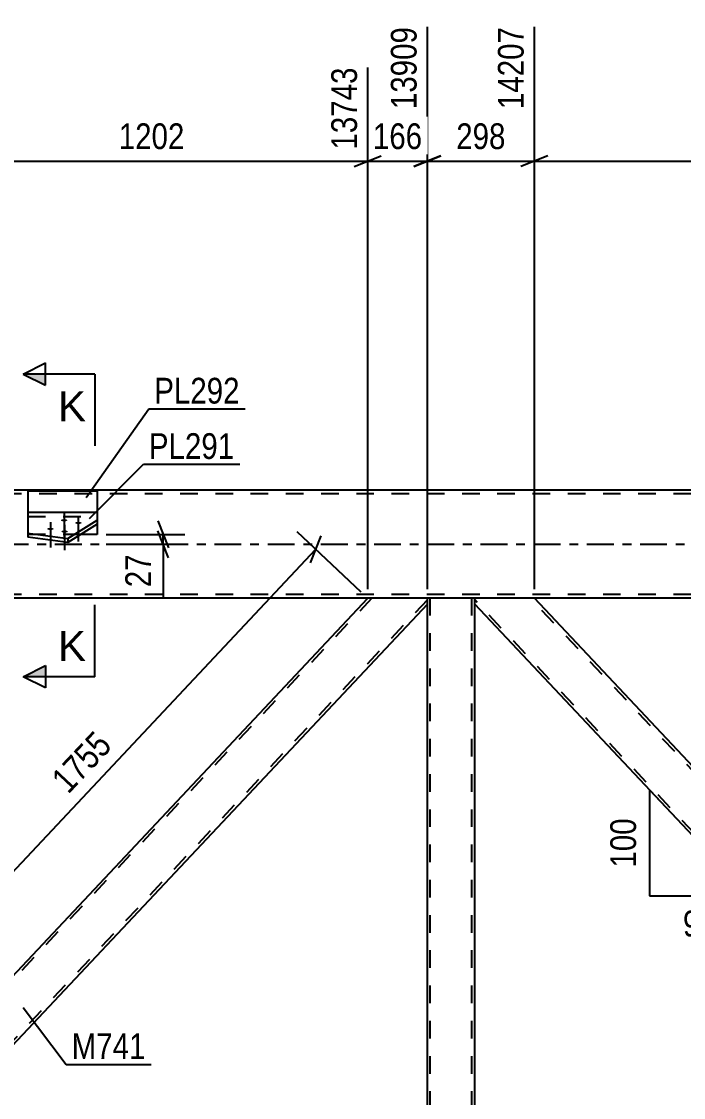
# Model space of a CAD drawing. Header units: millimetres. Extents: x -174 to 1015, y -641 to 200.
# Drawn here: x 493.1 to 566.7, y -61.5 to 58.1 of the extents above; entities that cross this region are included whole.
import ezdxf

# ---------------------------------------------------------------- set-up
doc = ezdxf.new("R2010")
doc.units = ezdxf.units.MM
doc.linetypes.add('DXK_LINE_DOT2', pattern=[3.9198, 1.9599, -1.9599])
doc.linetypes.add('DXK_LINE_DOT3', pattern=[5.9187, 2.979, -0.9799, 0.9799, -0.9799])
doc.styles.add('Arial', font='ARIAL.TTF', dxfattribs={"height": 0.2})
doc.styles.add('Arial Narrow', font='ARIALN.TTF', dxfattribs={"height": 0.2})

# ---------------------------------------------------------------- blocks, each defined once
blk = doc.blocks.new('Part-814735029-5341 - 5257')
at = {"color": 2, "linetype": 'Continuous'}
for p, q in [((943.9, 6), (-18.1, 6)), ((654.4, -6), (487.4, -6))]:
    blk.add_line(p, q, dxfattribs=at)
at = {"color": 7, "linetype": 'DXK_LINE_DOT2'}
for p, q in [((943.9, 5.6), (-18.1, 5.6)), ((943.9, -5.6), (-18.1, -5.6))]:
    blk.add_line(p, q, dxfattribs=at)
at = {"color": 7, "linetype": 'DXK_LINE_DOT3'}
blk.add_line((-18.1, 0), (943.9, 0), dxfattribs=at)
blk = doc.blocks.new('Part-814735029-5524 - 5257')
at = {"color": 7, "linetype": 'DXK_LINE_DOT2'}
for p, q in [((652.07, -6), (543.54, -121.41)), ((658.26, -6.19), (549.73, -121.6)), ((658.26, -6), (651.63, -6)), ((658.26, -6.66), (658.21, -6.71)), ((658.26, -6.66), (658.26, -6)), ((600.9, -59.95), (597.28, -63.8)), ((604.52, -63.8), (600.9, -67.65)), ((550.17, -121.6), (543.54, -121.6))]:
    blk.add_line(p, q, dxfattribs=at)
at = {"color": 2, "linetype": 'Continuous'}
for p, q in [((651.63, -6), (600.9, -59.95)), ((658.21, -6.71), (604.52, -63.8)), ((597.28, -63.8), (543.54, -120.94)), ((600.9, -67.65), (550.17, -121.6)), ((543.54, -121.6), (543.54, -120.94))]:
    blk.add_line(p, q, dxfattribs=at)
blk = doc.blocks.new('Part-814735029-5726 - 5257')
at = {"color": 2, "linetype": 'Continuous'}
for p, q in [((543.54, -6.66), (543.54, -6)), ((597.28, -63.8), (543.54, -6.66)), ((600.9, -59.95), (550.17, -6)), ((600.46, -60.41), (597.28, -63.8)), ((600.9, -59.95), (600.46, -60.41))]:
    blk.add_line(p, q, dxfattribs=at)
at = {"color": 7, "linetype": 'DXK_LINE_DOT2'}
for p, q in [((550.17, -6), (543.54, -6)), ((597.5, -63.57), (543.54, -6.19)), ((600.68, -60.18), (549.73, -6)), ((600.87, -59.98), (600.46, -60.41)), ((597.5, -63.57), (597.51, -63.55))]:
    blk.add_line(p, q, dxfattribs=at)
blk = doc.blocks.new('Part-814735029-5741 - 5257')
at = {"color": 7, "linetype": 'DXK_LINE_DOT2'}
for p, q in [((543.54, -6), (538.26, -6)), ((538.26, -6.66), (538.26, -6)), ((538.58, -121.6), (538.58, -6)), ((543.22, -121.6), (543.22, -6)), ((543.54, -6.66), (543.54, -6)), ((538.26, -121.6), (538.26, -120.94)), ((543.54, -121.6), (538.26, -121.6)), ((543.54, -121.6), (543.54, -120.94))]:
    blk.add_line(p, q, dxfattribs=at)
at = {"color": 2, "linetype": 'Continuous'}
for p, q in [((538.26, -120.94), (538.26, -6.66)), ((543.54, -120.94), (543.54, -6.66))]:
    blk.add_line(p, q, dxfattribs=at)
blk = doc.blocks.new('Part-814735029-5769 - 5257')
at = {"color": 2, "linetype": 'Continuous'}
for p, q in [((493.83, 5.89), (493.83, 3.53)), ((501.52, 5.89), (493.83, 5.89)), ((501.52, 5.89), (501.52, 3.53)), ((501.52, 2.24), (501.52, 1.09)), ((501.52, 1.09), (499.7, 1.09))]:
    blk.add_line(p, q, dxfattribs=at)
at = {"color": 7, "linetype": 'DXK_LINE_DOT2'}
for p, q in [((493.83, 3.53), (493.83, 1.09)), ((501.52, 3.53), (501.52, 2.24)), ((499.7, 1.09), (493.83, 1.09))]:
    blk.add_line(p, q, dxfattribs=at)
blk = doc.blocks.new('Bolt-814735029-5770 - 5257')
at = {"linetype": 'Continuous'}
for points in [[(497.85, 2.55), (497.78, 2.55), (497.71, 2.56), (497.64, 2.57), (497.59, 2.59), (497.54, 2.61), (497.51, 2.63), (497.49, 2.66), (497.49, 2.68), (497.51, 2.71), (497.54, 2.73), (497.59, 2.75), (497.64, 2.77), (497.71, 2.78), (497.78, 2.79), (497.85, 2.79), (497.93, 2.79), (498, 2.78), (498.06, 2.77), (498.12, 2.75), (498.16, 2.73), (498.2, 2.71), (498.21, 2.68), (498.21, 2.66), (498.2, 2.63), (498.16, 2.61), (498.12, 2.59), (498.06, 2.57), (498, 2.56), (497.93, 2.55)], [(499.43, 2.25), (499.36, 2.26), (499.29, 2.26), (499.22, 2.28), (499.17, 2.29), (499.12, 2.31), (499.09, 2.34), (499.08, 2.36), (499.08, 2.39), (499.09, 2.41), (499.12, 2.44), (499.17, 2.46), (499.22, 2.48), (499.29, 2.49), (499.36, 2.5), (499.43, 2.5), (499.51, 2.5), (499.58, 2.49), (499.65, 2.48), (499.7, 2.46), (499.75, 2.44), (499.78, 2.41), (499.79, 2.39), (499.79, 2.36), (499.78, 2.34), (499.75, 2.31), (499.7, 2.29), (499.65, 2.28), (499.58, 2.26), (499.51, 2.26)], [(496.32, 1.59), (496.25, 1.59), (496.18, 1.6), (496.11, 1.61), (496.06, 1.63), (496.01, 1.65), (495.98, 1.67), (495.97, 1.7), (495.97, 1.72), (495.98, 1.75), (496.01, 1.77), (496.06, 1.79), (496.11, 1.81), (496.18, 1.82), (496.25, 1.83), (496.32, 1.83), (496.4, 1.83), (496.47, 1.82), (496.54, 1.81), (496.59, 1.79), (496.64, 1.77), (496.67, 1.75), (496.68, 1.72), (496.68, 1.7), (496.67, 1.67), (496.64, 1.65), (496.59, 1.63), (496.54, 1.61), (496.47, 1.6), (496.4, 1.59)], [(497.9, 1.29), (497.83, 1.29), (497.76, 1.3), (497.69, 1.32), (497.64, 1.33), (497.59, 1.35), (497.56, 1.38), (497.55, 1.4), (497.55, 1.43), (497.56, 1.45), (497.59, 1.48), (497.64, 1.5), (497.69, 1.51), (497.76, 1.53), (497.83, 1.54), (497.9, 1.54), (497.98, 1.54), (498.05, 1.53), (498.12, 1.51), (498.17, 1.5), (498.22, 1.48), (498.25, 1.45), (498.26, 1.43), (498.26, 1.4), (498.25, 1.38), (498.22, 1.35), (498.17, 1.33), (498.12, 1.32), (498.05, 1.3), (497.98, 1.29)]]:
    blk.add_hatch(color=1, dxfattribs=at).paths.add_polyline_path(points)
at = {"color": 1, "linetype": 'Continuous'}
for p, q in [((496.32, 2.46), (496.32, -0.36)), ((497.85, 3.42), (497.85, 0.6)), ((499.43, 3.13), (499.43, 0.31)), ((497.9, 2.17), (497.9, -0.65))]:
    blk.add_line(p, q, dxfattribs=at)
blk = doc.blocks.new('Part-814735029-5799 - 5257')
at = {"color": 2, "linetype": 'Continuous'}
for p, q in [((483.54, -57.14), (531.63, -6)), ((538.26, -6.66), (484.52, -63.8)), ((538.26, -6.66), (538.26, -6)), ((483.54, -63.91), (483.54, -57.14)), ((483.54, -64.84), (483.54, -63.91))]:
    blk.add_line(p, q, dxfattribs=at)
at = {"color": 7, "linetype": 'DXK_LINE_DOT2'}
for p, q in [((532.07, -6), (483.54, -57.6)), ((538.26, -6.19), (483.54, -64.38)), ((538.26, -6), (531.63, -6)), ((484.52, -63.8), (483.54, -64.84)), ((483.54, -64.77), (483.54, -63.91)), ((483.54, -64.38), (483.54, -64.34))]:
    blk.add_line(p, q, dxfattribs=at)
blk = doc.blocks.new('Part-814735029-5850 - 5257')
at = {"color": 2, "linetype": 'Continuous'}
for p, q in [((501.52, 3.53), (493.83, 3.53)), ((493.83, 3.53), (493.83, 0.78)), ((498.27, 0.65), (501.52, 2.69)), ((501.52, 3.53), (501.52, 2.24)), ((493.83, 1.24), (498.27, 0.65)), ((501.52, 2.24), (498.27, 0.19)), ((498.27, 0.19), (493.83, 0.78)), ((498.27, 0.65), (498.27, 0.19))]:
    blk.add_line(p, q, dxfattribs=at)
at = {"color": 7, "linetype": 'DXK_LINE_DOT2'}
blk.add_line((493.83, 3.08), (501.52, 3.08), dxfattribs=at)
blk = doc.blocks.new('StraightDimension-814735029-7035 - 5257')
at = {"color": 7, "linetype": 'Continuous'}
for p, q in [((538.26, -5), (538.26, 57.54)), ((550.17, -5), (550.17, 57.54)), ((536.76, 42), (539.76, 43.2)), ((551.67, 43.2), (548.67, 42)), ((538.26, 42.6), (550.17, 42.6))]:
    blk.add_line(p, q, dxfattribs=at)
at = {"color": 0}
blk.add_wipeout([(547.56, 43.35), (547.56, 47.55), (540.87, 47.55), (540.87, 43.35)], dxfattribs=at)
at = {"color": 3, "style": 'Arial Narrow'}
blk.add_text('298', height=2.863, dxfattribs=at).set_placement((541.47, 43.95))
at = {"color": 0, "linetype": 'Continuous'}
blk.add_wipeout([(549.57, 58.14), (545.37, 58.14), (545.37, 47.8), (549.57, 47.8)], dxfattribs=at)
at = {"color": 3, "linetype": 'Continuous', "style": 'Arial Narrow'}
blk.add_text('14207', height=2.863, rotation=90.0002, dxfattribs=at).set_placement((548.97, 48.4))
blk = doc.blocks.new('AngleDimension-814735029-22560 - 5257')
at = {"color": 7, "linetype": 'Continuous'}
for p, q in [((562.97, -27.32), (574.07, -39.12)), ((562.97, -27.32), (562.97, -39.12)), ((562.97, -39.12), (574.07, -39.12)), ((576.62, -41.84), (574.07, -39.12))]:
    blk.add_line(p, q, dxfattribs=at)
at = {"color": 0}
for points in [[(562.07, -29.88), (557.87, -29.88), (557.87, -36.56), (562.07, -36.56)], [(570.95, -44.22), (570.95, -40.02), (566.09, -40.02), (566.09, -44.22)]]:
    blk.add_wipeout(points, dxfattribs=at)
at = {"color": 3, "style": 'Arial Narrow'}
blk.add_text('100', height=2.863, rotation=90.0002, dxfattribs=at).set_placement((561.47, -35.96))
blk.add_text('94', height=2.863, dxfattribs=at).set_placement((566.69, -43.62))
blk = doc.blocks.new('StraightDimension-814735029-7021 - 5257')
at = {"color": 7, "linetype": 'Continuous'}
for p, q in [((550.17, -5), (550.17, 57.54)), ((651.63, -5), (651.63, 53.04)), ((551.67, 43.2), (548.67, 42)), ((650.13, 42), (653.13, 43.2)), ((550.17, 42.6), (651.63, 42.6))]:
    blk.add_line(p, q, dxfattribs=at)
at = {"color": 0}
blk.add_wipeout([(605.16, 43.35), (605.16, 47.55), (596.64, 47.55), (596.64, 43.35)], dxfattribs=at)
at = {"color": 3, "style": 'Arial Narrow'}
blk.add_text('2537', height=2.863, dxfattribs=at).set_placement((597.24, 43.95))
at = {"color": 0, "linetype": 'Continuous'}
blk.add_wipeout([(651.03, 53.64), (646.83, 53.64), (646.83, 43.3), (651.03, 43.3)], dxfattribs=at)
at = {"color": 3, "linetype": 'Continuous', "style": 'Arial Narrow'}
blk.add_text('16743', height=2.863, rotation=90.0002, dxfattribs=at).set_placement((650.43, 43.9))
blk = doc.blocks.new('StraightDimension-814735029-6116 - 5257')
at = {"color": 7, "linetype": 'Continuous'}
for p, q in [((530.91, -5.31), (523.77, 1.39)), ((525.26, -2.06), (526.44, 0.95)), ((477.76, -51.69), (525.85, -0.56)), ((482.82, -56.45), (475.68, -49.74)), ((478.35, -50.19), (477.17, -53.2))]:
    blk.add_line(p, q, dxfattribs=at)
at = {"color": 0}
blk.add_wipeout([(504.17, -22.51), (501.11, -19.63), (495.28, -25.83), (498.34, -28.71)], dxfattribs=at)
at = {"color": 3, "style": 'Arial Narrow'}
blk.add_text('1755', height=2.863, rotation=46.7591, dxfattribs=at).set_placement((498.31, -27.86))
blk = doc.blocks.new('StraightDimension-814735029-7046 - 5257')
at = {"color": 7, "linetype": 'Continuous'}
for p, q in [((538.26, -5), (538.26, 57.54)), ((531.63, -5), (531.63, 53.04)), ((530.13, 42), (533.13, 43.2)), ((539.76, 43.2), (536.76, 42)), ((531.63, 42.6), (538.26, 42.6))]:
    blk.add_line(p, q, dxfattribs=at)
at = {"color": 0}
blk.add_wipeout([(538.29, 43.35), (538.29, 47.55), (531.6, 47.55), (531.6, 43.35)], dxfattribs=at)
at = {"color": 3, "style": 'Arial Narrow'}
blk.add_text('166', height=2.863, dxfattribs=at).set_placement((532.2, 43.95))
at = {"color": 0, "linetype": 'Continuous'}
blk.add_wipeout([(537.66, 58.14), (533.46, 58.14), (533.46, 47.8), (537.66, 47.8)], dxfattribs=at)
at = {"color": 3, "linetype": 'Continuous', "style": 'Arial Narrow'}
blk.add_text('13909', height=2.863, rotation=90.0002, dxfattribs=at).set_placement((537.06, 48.4))
blk = doc.blocks.new('StraightDimension-814735029-7057 - 5257')
at = {"color": 7, "linetype": 'Continuous'}
for p, q in [((483.54, -5), (483.54, 53.04)), ((531.63, -5), (531.63, 53.04)), ((485.04, 43.2), (482.04, 42)), ((530.13, 42), (533.13, 43.2)), ((483.54, 42.6), (531.63, 42.6))]:
    blk.add_line(p, q, dxfattribs=at)
at = {"color": 0}
blk.add_wipeout([(511.85, 43.35), (511.85, 47.55), (503.33, 47.55), (503.33, 43.35)], dxfattribs=at)
at = {"color": 3, "style": 'Arial Narrow'}
blk.add_text('1202', height=2.863, dxfattribs=at).set_placement((503.93, 43.95))
at = {"color": 0, "linetype": 'Continuous'}
blk.add_wipeout([(531.03, 53.64), (526.83, 53.64), (526.83, 43.3), (531.03, 43.3)], dxfattribs=at)
at = {"color": 3, "linetype": 'Continuous', "style": 'Arial Narrow'}
blk.add_text('13743', height=2.863, rotation=90.0002, dxfattribs=at).set_placement((530.43, 43.9))
blk = doc.blocks.new('StraightDimension-814735029-21876 - 5257')
at = {"color": 7, "linetype": 'Continuous'}
for p, q in [((508.27, 2.59), (509.47, -0.41)), ((509.47, -1.5), (508.27, 1.5)), ((502.52, 1.09), (511.27, 1.09)), ((502.52, 0), (511.27, 0)), ((508.87, 0), (508.87, 1.09)), ((508.87, 0), (508.87, -5.91)), ((508.87, 0), (508.87, -5.91))]:
    blk.add_line(p, q, dxfattribs=at)
at = {"color": 0}
blk.add_wipeout([(508.12, -0.53), (503.92, -0.53), (503.92, -5.38), (508.12, -5.38)], dxfattribs=at)
at = {"color": 3, "style": 'Arial Narrow'}
blk.add_text('27', height=2.863, rotation=90.0002, dxfattribs=at).set_placement((507.52, -4.78))
blk = doc.blocks.new('Mark-814735029-5795 - 5257')
at = {"color": 30, "linetype": 'Continuous'}
for p, q in [((493.31, -51.53), (498.09, -57.85)), ((498.09, -57.85), (507.52, -57.85))]:
    blk.add_line(p, q, dxfattribs=at)
at = {"color": 0}
blk.add_wipeout([(506.92, -57.25), (506.92, -54.25), (498.69, -54.25), (498.69, -57.25)], dxfattribs=at)
blk.add_wipeout([(506.92, -57.25), (506.92, -54.25), (498.69, -54.25), (498.69, -57.25)], dxfattribs=at)
at = {"color": 3, "style": 'Arial Narrow'}
blk.add_text('M741', height=2.863, dxfattribs=at).set_placement((498.69, -57.25))
blk = doc.blocks.new('Mark-814735029-21981 - 5257')
at = {"color": 30, "linetype": 'Continuous'}
for p, q in [((500.29, 5.21), (507.28, 15.05)), ((507.28, 15.05), (517.99, 15.05))]:
    blk.add_line(p, q, dxfattribs=at)
at = {"color": 0}
blk.add_wipeout([(517.39, 15.65), (517.39, 18.65), (507.88, 18.65), (507.88, 15.65)], dxfattribs=at)
blk.add_wipeout([(517.39, 15.65), (517.39, 18.65), (507.88, 18.65), (507.88, 15.65)], dxfattribs=at)
at = {"color": 3, "style": 'Arial Narrow'}
blk.add_text('PL292', height=2.863, dxfattribs=at).set_placement((507.88, 15.65))
blk = doc.blocks.new('Mark-814735029-21984 - 5257')
at = {"color": 30, "linetype": 'Continuous'}
for p, q in [((500.67, 2.85), (506.68, 8.89)), ((506.68, 8.89), (517.39, 8.89))]:
    blk.add_line(p, q, dxfattribs=at)
at = {"color": 0}
blk.add_wipeout([(516.79, 9.49), (516.79, 12.49), (507.28, 12.49), (507.28, 9.49)], dxfattribs=at)
blk.add_wipeout([(516.79, 9.49), (516.79, 12.49), (507.28, 12.49), (507.28, 9.49)], dxfattribs=at)
at = {"color": 3, "style": 'Arial Narrow'}
blk.add_text('PL291', height=2.863, dxfattribs=at).set_placement((507.28, 9.49))
blk = doc.blocks.new('SectionMark-814735029-24044 - 5257')
at = {"linetype": 'Continuous'}
for points in [[(495.78, 18.93), (495.78, 17.68), (493.28, 18.93)], [(495.78, -13.48), (495.78, -14.73), (493.28, -14.73)]]:
    blk.add_hatch(color=6, dxfattribs=at).paths.add_polyline_path(points)
at = {"color": 6, "linetype": 'Continuous'}
for p, q in [((493.28, 18.93), (495.78, 20.18)), ((495.78, 17.68), (495.78, 20.18)), ((501.28, 18.93), (493.28, 18.93)), ((493.28, 18.93), (495.78, 17.68)), ((501.28, 18.93), (501.28, 10.93)), ((501.28, -14.73), (501.28, -6.73)), ((493.28, -14.73), (495.78, -13.48)), ((495.78, -13.48), (495.78, -15.98)), ((501.28, -14.73), (493.28, -14.73)), ((495.78, -15.98), (493.28, -14.73))]:
    blk.add_line(p, q, dxfattribs=at)
at = {"color": 0, "linetype": 'Continuous'}
for points in [[(500.28, 13.68), (500.28, 17.18), (497.17, 17.18), (497.17, 13.68)], [(500.28, -12.98), (500.28, -9.48), (497.17, -9.48), (497.17, -12.98)]]:
    blk.add_wipeout(points, dxfattribs=at)
at = {"color": 3, "linetype": 'Continuous', "style": 'Arial'}
for p in [(497.17, 13.68), (497.17, -12.98)]:
    blk.add_text('K', height=3.34, dxfattribs=at).set_placement(p)

msp = doc.modelspace()

# ---------------------------------------------------------------- block references
for name in ['Part-814735029-5341 - 5257', 'Part-814735029-5769 - 5257', 'Part-814735029-5850 - 5257', 'Bolt-814735029-5770 - 5257', 'Part-814735029-5799 - 5257', 'Part-814735029-5741 - 5257', 'Part-814735029-5524 - 5257', 'Part-814735029-5726 - 5257']:
    msp.add_blockref(name, (0, 0))

# ---------------------------------------------------------------- next in the draw order: block references
for name in ['StraightDimension-814735029-7035 - 5257', 'StraightDimension-814735029-6116 - 5257', 'AngleDimension-814735029-22560 - 5257']:
    msp.add_blockref(name, (0, 0))

# ---------------------------------------------------------------- next in the draw order: block references
for name in ['StraightDimension-814735029-7046 - 5257', 'StraightDimension-814735029-7021 - 5257', 'Mark-814735029-5795 - 5257']:
    msp.add_blockref(name, (0, 0))

# ---------------------------------------------------------------- next in the draw order: block references
msp.add_blockref('StraightDimension-814735029-7057 - 5257', (0, 0))

# ---------------------------------------------------------------- next in the draw order: block references
for name in ['Mark-814735029-21981 - 5257', 'StraightDimension-814735029-21876 - 5257']:
    msp.add_blockref(name, (0, 0))

# ---------------------------------------------------------------- next in the draw order: block references
msp.add_blockref('Mark-814735029-21984 - 5257', (0, 0))

# ---------------------------------------------------------------- next in the draw order: block references
msp.add_blockref('SectionMark-814735029-24044 - 5257', (0, 0))

doc.saveas('drawing.dxf')
